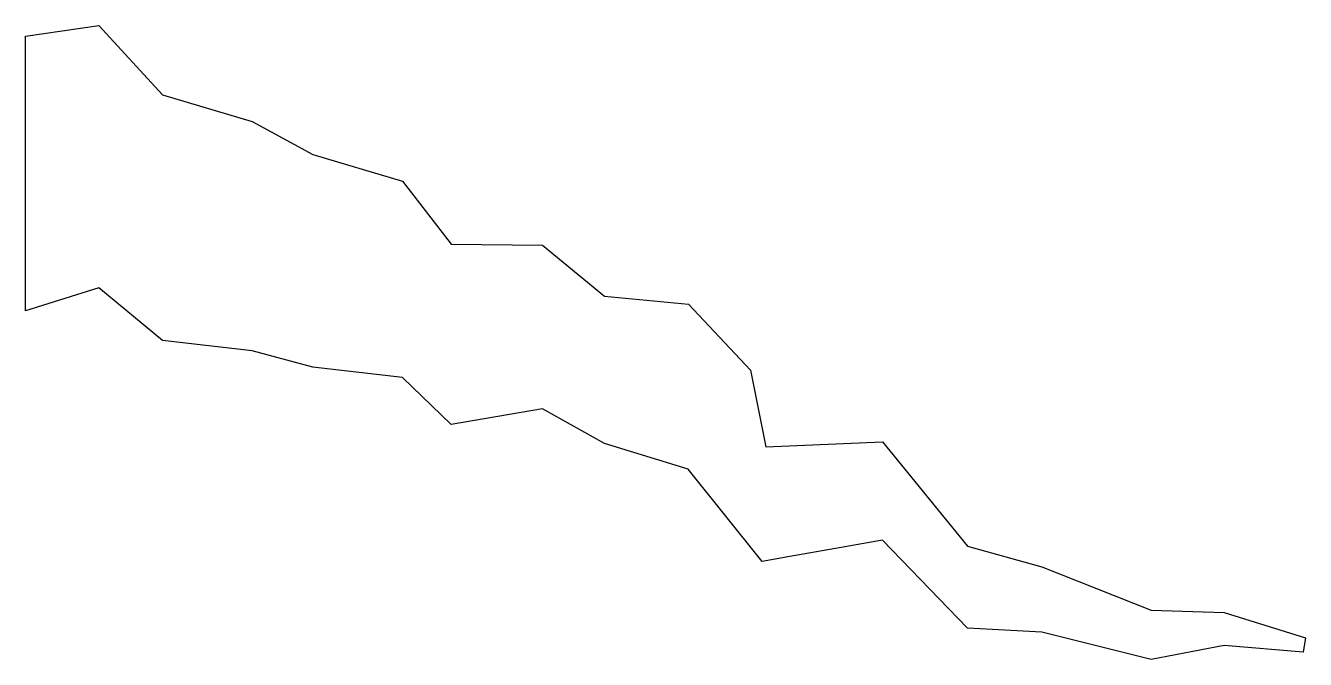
# Model space of a CAD drawing. Extents: x 0 to 44.1, y 0 to 21.8.
import ezdxf

# ---------------------------------------------------------------- set-up
doc = ezdxf.new("R2010")
doc.units = 0
doc.layers.add('Ebene_1', color=7, linetype='CONTINUOUS')

msp = doc.modelspace()

# ---------------------------------------------------------------- linework, layer by layer
at = {"layer": 'Ebene_1', "color": 7}
msp.add_lwpolyline([(0.000003, 21.469331), (2.521543, 21.839104), (4.715369, 19.452972), (7.805194, 18.531146), (9.898578, 17.403146), (12.988403, 16.481321), (14.658904, 14.306632), (17.804215, 14.275546), (19.947834, 12.518478), (22.838946, 12.237272), (24.972631, 9.964689), (25.505833, 7.32855), (29.523972, 7.498414), (32.447315, 3.904376), (35.013815, 3.193997), (38.782947, 1.693334), (41.299212, 1.61202), (44.093474, 0.744249), (44.02164, 0.252025), (41.299212, 0.483131), (38.782947, 0.000001), (35.013815, 0.936219), (32.447315, 1.082153), (29.523972, 4.111747), (27.898739, 3.821555), (26.330458, 3.541531), (25.382164, 3.372209), (22.826218, 6.557753), (19.947834, 7.438475), (17.804215, 8.631098), (14.658904, 8.097741), (12.988403, 9.707985), (9.898578, 10.065366), (7.805194, 10.628921), (4.715369, 10.986302), (2.521543, 12.80799), (0, 12.01422), (0.000003, 21.469331)], close=True, dxfattribs=at)

doc.saveas('drawing.dxf')
